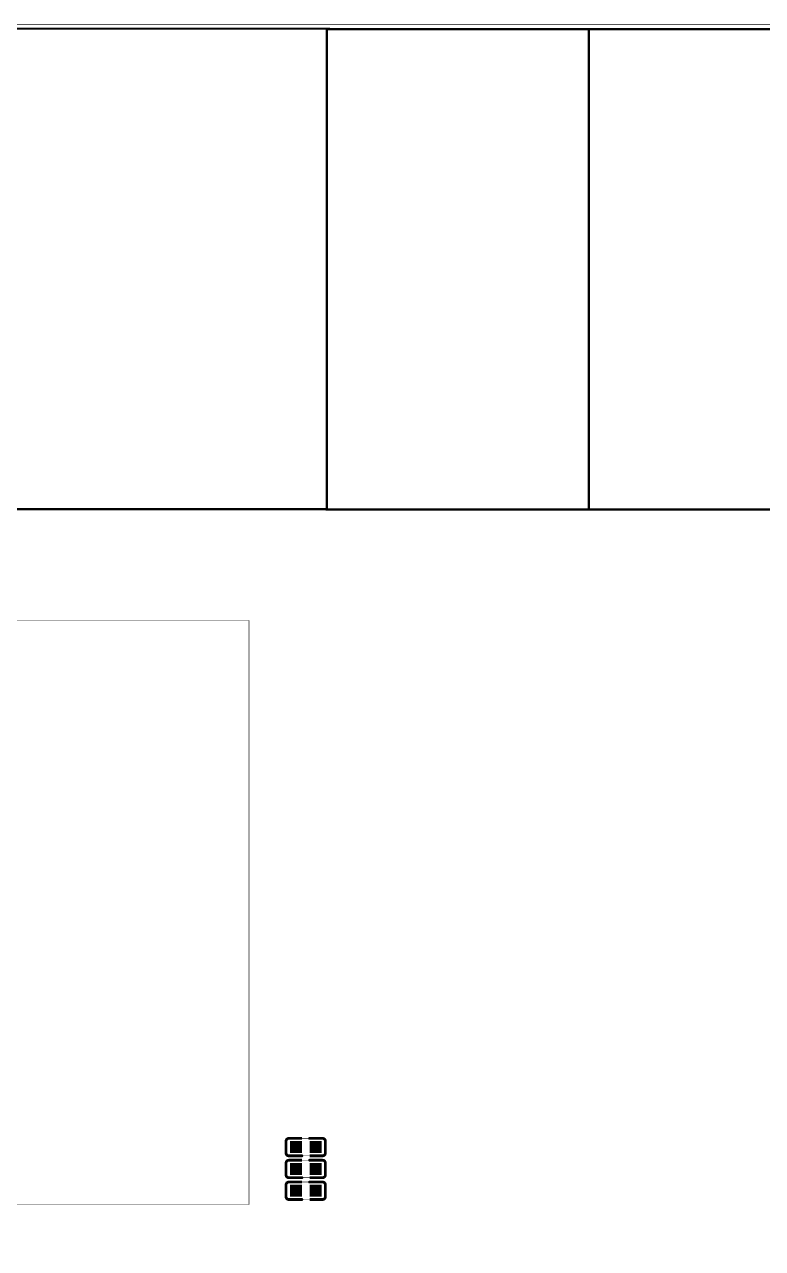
# Model space of a CAD drawing. Extents: x 0 to 148, y 0 to 100.
# Drawn here: x 76.8 to 110.6, y 43.7 to 99.8 of the extents above; entities that cross this region are included whole.
import ezdxf

# ---------------------------------------------------------------- set-up
doc = ezdxf.new("R2010")
doc.units = 0
for name, color, linetype in [('BOARD_CUTOUT_00', 5, 'CONTINUOUS'), ('BOARD_OUTLINE_00', 5, 'CONTINUOUS'), ('DRIL_PLTE_THRU_01', 3, 'CONTINUOUS'), ('DRIL_PLTE_THRU_02', 2, 'CONTINUOUS'), ('DRIL_PLTE_THRU_03', 136, 'CONTINUOUS'), ('DRIL_PLTE_THRU_04', 176, 'CONTINUOUS'), ('DRIL_PLTE_THRU_05', 106, 'CONTINUOUS'), ('DRIL_PLTE_THRU_06', 146, 'CONTINUOUS'), ('PADS_BOT', 130, 'CONTINUOUS'), ('PADS_INNER', 96, 'CONTINUOUS'), ('PADS_TOP', 96, 'CONTINUOUS'), ('PART_BOT_2DLINE_01', 255, 'CONTINUOUS'), ('PART_BOT_2DLINE_126', 216, 'CONTINUOUS'), ('PART_BOT_COPPER_116', 6, 'CONTINUOUS')]:
    doc.layers.add(name, color=color, linetype=linetype)

# ---------------------------------------------------------------- blocks, each defined once
blk = doc.blocks.new('SMOOTH_0$0254')
at = {"const_width": 0.0127}
blk.add_lwpolyline([(-0.00635, 0, 1), (0.00635, 0, 1)], format="xyb", close=True, dxfattribs=at)
blk = doc.blocks.new('BOARD_43')
at = {"layer": 'BOARD_CUTOUT_00', "const_width": 0.0254}
blk.add_lwpolyline([(-89.281, 73.195), (-60.951, 73.195), (-60.951, 46.445), (-89.281, 46.445)], close=True, dxfattribs=at)
at = {"layer": 'BOARD_OUTLINE_00', "const_width": 0.0254}
blk.add_lwpolyline([(-3, 0.725, 0.414214), (0, 3.725), (0, 97.485, 0.414214), (-3, 100.485), (-145, 100.485, 0.414214), (-148, 97.485), (-148, 3.725, 0.414214), (-145, 0.725)], format="xyb", close=True, dxfattribs=at)
at = {"layer": 'BOARD_CUTOUT_00'}
for p in [(-60.951, 73.195), (-60.951, 46.445)]:
    blk.add_blockref('SMOOTH_0$0254', p, dxfattribs=at)
blk = doc.blocks.new('SMOOTH_0$10008')
at = {"const_width": 0.05004}
blk.add_lwpolyline([(-0.02502, 0, 1), (0.02502, 0, 1)], format="xyb", close=True, dxfattribs=at)
blk = doc.blocks.new('PART_BODY_BOT_37')
at = {"layer": 'PART_BOT_2DLINE_01', "const_width": 0.1}
for points in [[(-11, -2.95), (-11, -28.25), (11, -28.25), (11, -2.9)], [(-11, -28.25), (-11, -40.25), (11, -40.25), (11, -28.2)], [(-10.99, -40.25), (-10.99, -58.28), (11.02, -58.28), (11.02, -40.14)]]:
    blk.add_lwpolyline(points, dxfattribs=at)
at = {"layer": 'PART_BOT_2DLINE_01'}
for p in [(-11, -28.25), (-11, -28.25), (11, -28.2), (11, -28.25), (-11, -40.25), (-10.99, -40.25), (11, -40.25), (11.02, -40.14)]:
    blk.add_blockref('SMOOTH_0$10008', p, dxfattribs=at)
blk = doc.blocks.new('SYM_BOT_40')
blk.add_blockref('PART_BODY_BOT_37', (0, 0))
blk = doc.blocks.new('PART_BOT_208')
blk.add_blockref('SYM_BOT_40', (0, 0))
blk = doc.blocks.new('SMOOTH_0$127')
at = {"const_width": 0.0635}
blk.add_lwpolyline([(-0.03175, 0, 1), (0.03175, 0, 1)], format="xyb", close=True, dxfattribs=at)
blk = doc.blocks.new('PART_BODY_BOT_15')
at = {"layer": 'PART_BOT_2DLINE_126', "const_width": 0.127}
for points in [[(-0.175, 0.4), (-0.773, 0.4, 0.414214), (-0.9, 0.273), (-0.9, -0.273, 0.414214), (-0.773, -0.4), (-0.175, -0.4)], [(0.175, -0.4), (0.773, -0.4, 0.414214), (0.9, -0.273), (0.9, 0.273, 0.414214), (0.773, 0.4), (0.175, 0.4)]]:
    blk.add_lwpolyline(points, format="xyb", dxfattribs=at)
at = {"layer": 'PART_BOT_COPPER_116', "const_width": 0.0254}
blk.add_lwpolyline([(-0.9, 0.4), (0.9, 0.4), (0.9, -0.4), (-0.9, -0.4)], close=True, dxfattribs=at)
at = {"layer": 'PART_BOT_2DLINE_126'}
for p in [(-0.773, 0.4), (-0.175, 0.4), (0.175, -0.4), (0.773, -0.4)]:
    blk.add_blockref('SMOOTH_0$127', p, dxfattribs=at)
at = {"layer": 'PART_BOT_COPPER_116'}
for p in [(-0.9, 0.4), (0.9, 0.4), (-0.9, -0.4), (0.9, -0.4)]:
    blk.add_blockref('SMOOTH_0$0254', p, dxfattribs=at)
blk = doc.blocks.new('DRIL_HOLE_0')
blk.add_lwpolyline([(0, 0, 1), (0, 0, 1)], format="xyb", close=True)
blk = doc.blocks.new('PAD_0')
blk.add_lwpolyline([(0, 0, 1), (0, 0, 1)], format="xyb", close=True)
blk = doc.blocks.new('PAD_1')
at = {"const_width": 0.55}
blk.add_lwpolyline([(-0.275, 0), (0.275, 0)], dxfattribs=at)
blk = doc.blocks.new('STK_BOT_100')
at = {"layer": 'DRIL_PLTE_THRU_01'}
blk.add_blockref('DRIL_HOLE_0', (0, 0), dxfattribs=at)
at = {"layer": 'DRIL_PLTE_THRU_02'}
blk.add_blockref('DRIL_HOLE_0', (0, 0), dxfattribs=at)
at = {"layer": 'DRIL_PLTE_THRU_03'}
blk.add_blockref('DRIL_HOLE_0', (0, 0), dxfattribs=at)
at = {"layer": 'DRIL_PLTE_THRU_04'}
blk.add_blockref('DRIL_HOLE_0', (0, 0), dxfattribs=at)
at = {"layer": 'DRIL_PLTE_THRU_05'}
blk.add_blockref('DRIL_HOLE_0', (0, 0), dxfattribs=at)
at = {"layer": 'DRIL_PLTE_THRU_06'}
blk.add_blockref('DRIL_HOLE_0', (0, 0), dxfattribs=at)
at = {"layer": 'PADS_BOT', "rotation": 90}
blk.add_blockref('PAD_1', (0, 0), dxfattribs=at)
at = {"layer": 'PADS_INNER'}
blk.add_blockref('PAD_0', (0, 0), dxfattribs=at)
at = {"layer": 'PADS_TOP'}
blk.add_blockref('PAD_0', (0, 0), dxfattribs=at)
blk = doc.blocks.new('SYM_BOT_18')
for name, p in [('PART_BODY_BOT_15', (0, 0)), ('STK_BOT_100', (-0.45, 0)), ('STK_BOT_100', (0.45, 0))]:
    blk.add_blockref(name, p)
blk = doc.blocks.new('PART_BOT_689')
blk.add_blockref('SYM_BOT_18', (0, 0))
blk = doc.blocks.new('PART_BOT_690')
blk.add_blockref('SYM_BOT_18', (0, 0))
blk = doc.blocks.new('PART_BOT_691')
blk.add_blockref('SYM_BOT_18', (0, 0))

msp = doc.modelspace()

# ---------------------------------------------------------------- block references
msp.add_blockref('BOARD_43', (148.001, -0.725))
at = {"xscale": -1, "rotation": -90}
msp.add_blockref('PART_BOT_208', (130.87, 88.56), dxfattribs=at)
at = {"xscale": -1}
for name, p in [('PART_BOT_690', (89.65, 48.35)), ('PART_BOT_689', (89.65, 47.35)), ('PART_BOT_691', (89.65, 46.35))]:
    msp.add_blockref(name, p, dxfattribs=at)

doc.saveas('drawing.dxf')
